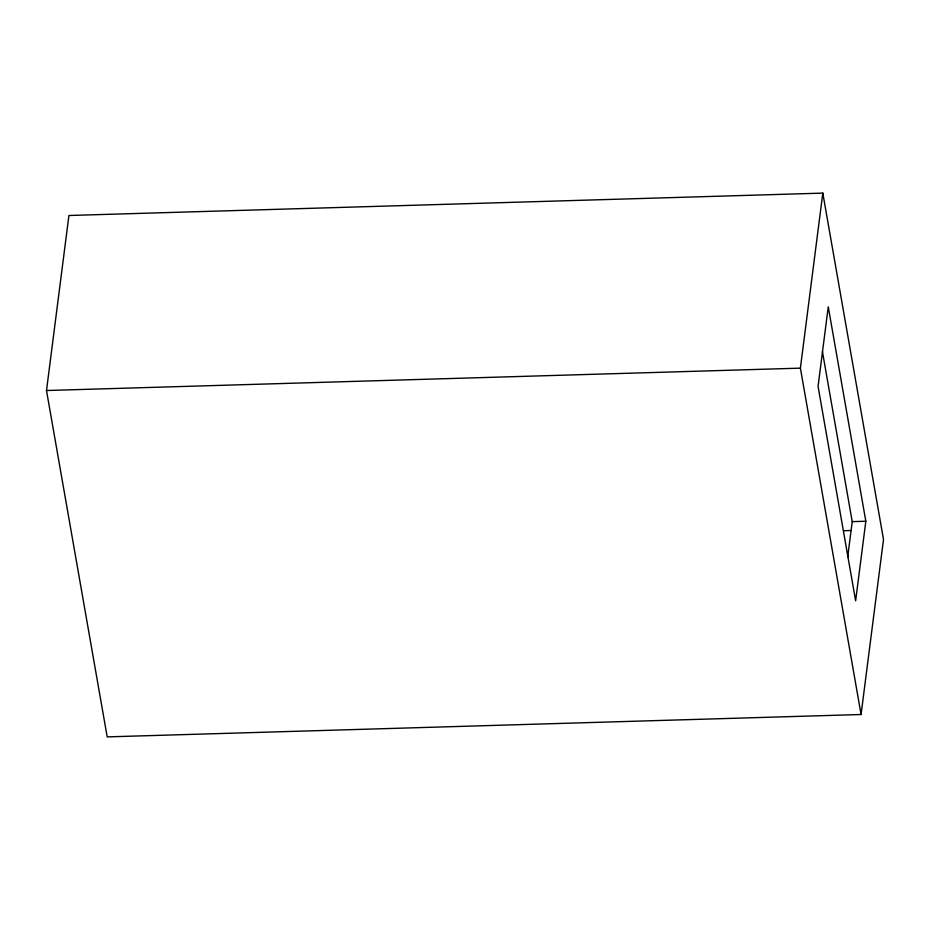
<?xml version="1.0" encoding="UTF-8"?>
<svg xmlns="http://www.w3.org/2000/svg" width="930" height="930" viewBox="0 0 930 930"><rect width="100%" height="100%" fill="white"/><g stroke="black" fill="none" stroke-linecap="round" stroke-linejoin="round"><path stroke-width="1.4" d="M46.5 390.519L68.925 215.493L822.806 193.115L883.5 539.481L861.075 714.507L107.194 736.886L46.5 390.519L800.393 368.141L822.806 193.115M847.683 557.163L852.229 521.637L822.422 351.54M865.83 521.242L855.635 600.792L818.063 386.38L828.258 306.819L865.83 521.242L852.229 521.637M843.51 530.716L850.764 530.507M800.393 368.141L861.075 714.507"/></g></svg>
